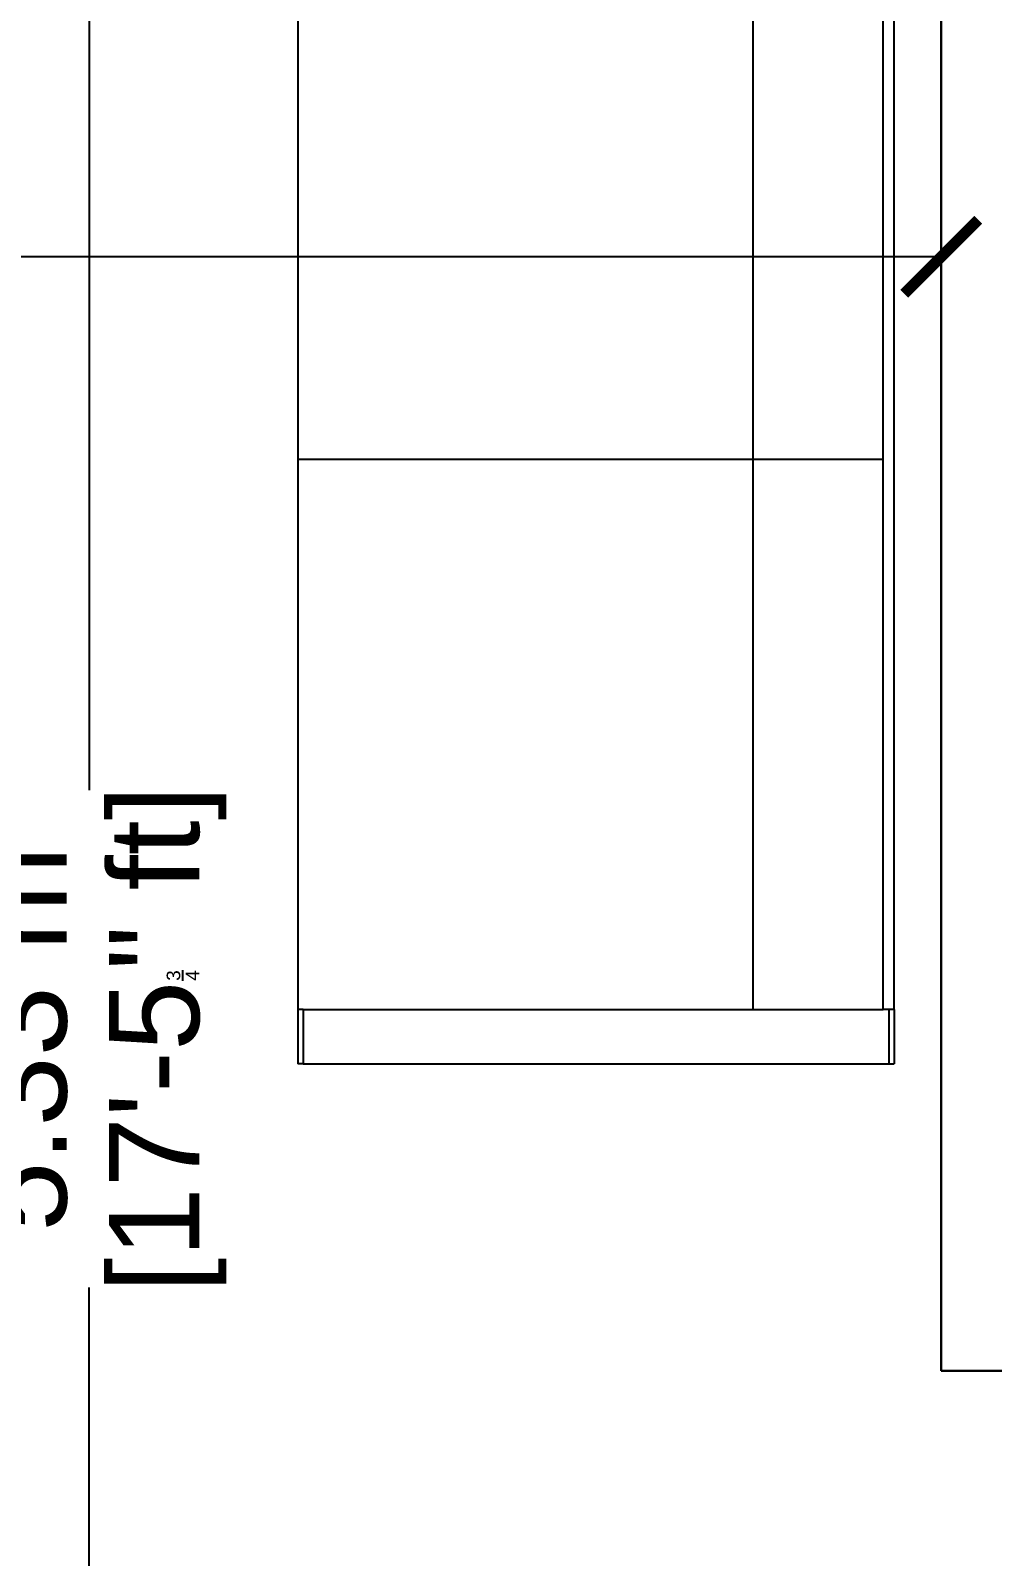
# Model space of a CAD drawing. Header units: metres. Extents: x 244.4 to 340.3, y -4.1 to 64.3.
# Drawn here: x 329.903 to 331.309, y 46.315 to 48.544 of the extents above; entities that cross this region are included whole.
import ezdxf

# ---------------------------------------------------------------- set-up
doc = ezdxf.new("R2010")
doc.units = ezdxf.units.M
doc.layers.get('Defpoints').update_dxf_attribs({"lineweight": 0})
doc.layers.add('Edges', color=7, linetype='Continuous')
doc.layers.add('SectionCutEdges', color=6, linetype='Continuous', lineweight=30)
doc.styles.add('TEXTS', font='swissl.ttf')
doc.dimstyles.new('Copy of DIMTEXT', dxfattribs={"dimscale": 0.3, "dimtxt": 0.22, "dimasz": 0.18, "dimexe": 0.05, "dimexo": 0.05, "dimgap": 0.05, "dimtad": 0, "dimzin": 1, "dimdsep": 46, "dimtxsty": 'TEXTS', "dimblk": 'ARCHTICK', "dimcen": 0.1, "dimclrd": 256, "dimclre": 6, "dimclrt": 7, "dimadec": 0, "dimazin": 0, "dimtfac": 0.15, "dimtix": 1, "dimtofl": 0, "dimtmove": 1, "dimatfit": 3, "dimldrblk": 'OPEN', "dimfxl": 0, "dimtolj": 1, "dimtzin": 0, "dimarcsym": 0})

# ---------------------------------------------------------------- blocks, each defined once
blk = doc.blocks.new('7ui89o')
at = {"layer": 'Edges'}
for p, q in [((278.0846, 48.7217), (278.0846, 47.9177)), ((278.7499, 47.9177), (278.75, 48.7217)), ((278.94, 47.9177), (278.9401, 48.6424)), ((278.9559, 47.1138), (278.9559, 48.6424)), ((278.0846, 47.9177), (278.0846, 47.1138)), ((278.0846, 47.9177), (278.0846, 47.9177)), ((278.0846, 47.9177), (278.7499, 47.9177)), ((278.7499, 47.1138), (278.7499, 47.9177)), ((278.7499, 47.9177), (278.94, 47.9177)), ((278.94, 47.1138), (278.94, 47.9177)), ((278.94, 47.9177), (278.9401, 47.9177)), ((278.94, 47.1138), (278.94, 47.9177)), ((278.9401, 47.1138), (278.94, 47.9177)), ((278.0846, 47.1138), (278.0846, 47.1138)), ((278.0846, 47.1138), (278.0846, 47.0346)), ((278.0926, 47.1138), (278.0846, 47.1138)), ((278.0926, 47.1138), (278.0926, 47.0346)), ((278.0926, 47.1138), (278.7499, 47.1138)), ((278.7499, 47.1138), (278.94, 47.1138)), ((278.9401, 47.1138), (278.94, 47.1138)), ((278.94, 47.1138), (278.94, 47.1138)), ((278.948, 47.1138), (278.9401, 47.1138)), ((278.948, 47.1138), (278.948, 47.0346)), ((278.9559, 47.1138), (278.948, 47.1138)), ((278.9559, 47.1138), (278.9559, 47.0346)), ((278.0926, 47.0346), (278.0846, 47.0346)), ((278.0926, 47.0346), (278.3295, 47.0346)), ((278.3295, 47.0346), (278.948, 47.0346)), ((278.948, 47.0346), (278.9559, 47.0346))]:
    blk.add_line(p, q, dxfattribs=at)
blk = doc.blocks.new('_ArchTick')
at = {"color": 0, "linetype": 'ByBlock', "const_width": 0.15}
blk.add_lwpolyline([(-0.5, -0.5), (0.5, 0.5)], dxfattribs=at)
blk = doc.blocks.new('*D143')
at = {"layer": 'Defpoints', "color": 0, "transparency": 16777216}
for p in [(331.2339, 48.2134), (326.7339, 48.0033), (331.2339, 48.0033)]:
    blk.add_point(p, dxfattribs=at)
at = {"layer": 'Edges', "color": 6, "lineweight": -2, "transparency": 16777216}
for p, q in [((326.7339, 48.0333), (326.7339, 48.2434)), ((331.2339, 48.0333), (331.2339, 48.2434))]:
    blk.add_line(p, q, dxfattribs=at)
at = {"layer": 'Edges', "lineweight": -2, "transparency": 16777216}
for p, q in [((326.7339, 48.2134), (328.6208, 48.2134)), ((331.2339, 48.2134), (329.3469, 48.2134))]:
    blk.add_line(p, q, dxfattribs=at)
at = {"layer": 'Edges', "lineweight": -2, "transparency": 16777216, "xscale": 0.108, "yscale": 0.108, "zscale": 0.108, "rotation": 180}
blk.add_blockref('_ArchTick', (326.7339, 48.2134), dxfattribs=at)
at = {"layer": 'Edges', "lineweight": -2, "transparency": 16777216, "xscale": 0.108, "yscale": 0.108, "zscale": 0.108}
blk.add_blockref('_ArchTick', (331.2339, 48.2134), dxfattribs=at)
at = {"layer": 'Edges', "color": 7, "transparency": 16777216, "char_height": 0.132, "attachment_point": 5, "style": 'TEXTS', "bg_fill": 3, "box_fill_scale": 1.1, "bg_fill_color": 256, "bg_fill_true_color": 13158600, "bg_fill_transparency": 0}
for s, insert in [('\\A1;4.50 m', (328.9839, 48.3113)), ('\\A1;[14\'-9{\\H0.15x;\\S1/4;}" ft]', (328.9839, 48.0985))]:
    blk.add_mtext(s, dxfattribs=dict(at, insert=insert))
blk = doc.blocks.new('_Open')
at = {"color": 0, "linetype": 'ByBlock', "lineweight": -2}
for p, q in [((-1, 0.167), (0, 0)), ((-1, -0.167), (0, 0)), ((0, 0), (-1, 0))]:
    blk.add_line(p, q, dxfattribs=at)
blk = doc.blocks.new('*D144')
at = {"layer": 'Defpoints', "color": 0, "transparency": 16777216}
for p in [(329.5103, 49.7358), (329.3777, 44.4058), (329.9888, 44.4058)]:
    blk.add_point(p, dxfattribs=at)
at = {"layer": 'Edges', "color": 6, "lineweight": -2, "transparency": 16777216}
for p, q in [((329.5403, 49.7358), (330.0188, 49.7358)), ((329.4488, 44.4058), (330.0188, 44.4058))]:
    blk.add_line(p, q, dxfattribs=at)
at = {"layer": 'Edges', "lineweight": -2, "transparency": 16777216}
for p, q in [((329.9888, 49.7358), (329.9888, 47.4339)), ((329.9888, 44.4058), (329.9888, 46.7078))]:
    blk.add_line(p, q, dxfattribs=at)
at = {"layer": 'Edges', "lineweight": -2, "transparency": 16777216, "xscale": 0.108, "yscale": 0.108, "zscale": 0.108}
for p, rotation in [((329.9888, 49.7358), 90), ((329.9888, 44.4058), 270)]:
    blk.add_blockref('_ArchTick', p, dxfattribs=dict(at, rotation=rotation))
at = {"layer": 'Edges', "color": 7, "transparency": 16777216, "char_height": 0.132, "attachment_point": 5, "rotation": 90, "style": 'TEXTS', "bg_fill": 3, "box_fill_scale": 1.1, "bg_fill_color": 256, "bg_fill_true_color": 13158600, "bg_fill_transparency": 0}
for s, insert in [('\\A1;[17\'-5{\\H0.15x;\\S3/4;}" ft]', (330.1037, 47.0708)), ('\\A1;5.33 m', (329.891, 47.0708))]:
    blk.add_mtext(s, dxfattribs=dict(at, insert=insert))

msp = doc.modelspace()

# ---------------------------------------------------------------- linework, layer by layer
at = {"layer": 'SectionCutEdges'}
for p, q in [((331.2339, 49.7358), (331.2339, 46.5858)), ((331.2339, 46.7358), (331.2339, 49.7358)), ((333.0839, 46.5858), (331.2339, 46.5858))]:
    msp.add_line(p, q, dxfattribs=at)

# ---------------------------------------------------------------- block references
at = {"layer": 'Edges'}
msp.add_blockref('7ui89o', (52.2092, 0), dxfattribs=at)

# ---------------------------------------------------------------- next in the draw order: dimensions: what is measured, and where the dimension line sits
dim = msp.add_linear_dim(base=(331.2339, 48.2134), p1=(326.7339, 48.0033), p2=(331.2339, 48.0033), dimstyle='Copy of DIMTEXT', override={"dimscale": 0.6, "dimpost": ' m\\X', "dimfxl": 0.9, "dimfxlon": 1, "dimtfill": 1}, dxfattribs=at)
dim.commit()
dim.dimension.update_dxf_attribs({"geometry": '*D143', "text_midpoint": (328.9839, 48.2134)})

# ---------------------------------------------------------------- next in the draw order: dimensions: what is measured, and where the dimension line sits
dim = msp.add_linear_dim(base=(329.9888, 44.4058), p1=(329.5103, 49.7358), p2=(329.3777, 44.4058), angle=90, dimstyle='Copy of DIMTEXT', override={"dimscale": 0.6, "dimpost": ' m\\X', "dimfxl": 0.9, "dimfxlon": 1, "dimtfill": 1}, dxfattribs=at)
dim.commit()
dim.dimension.update_dxf_attribs({"geometry": '*D144', "text_midpoint": (329.9888, 47.0708)})

doc.saveas('drawing.dxf')
